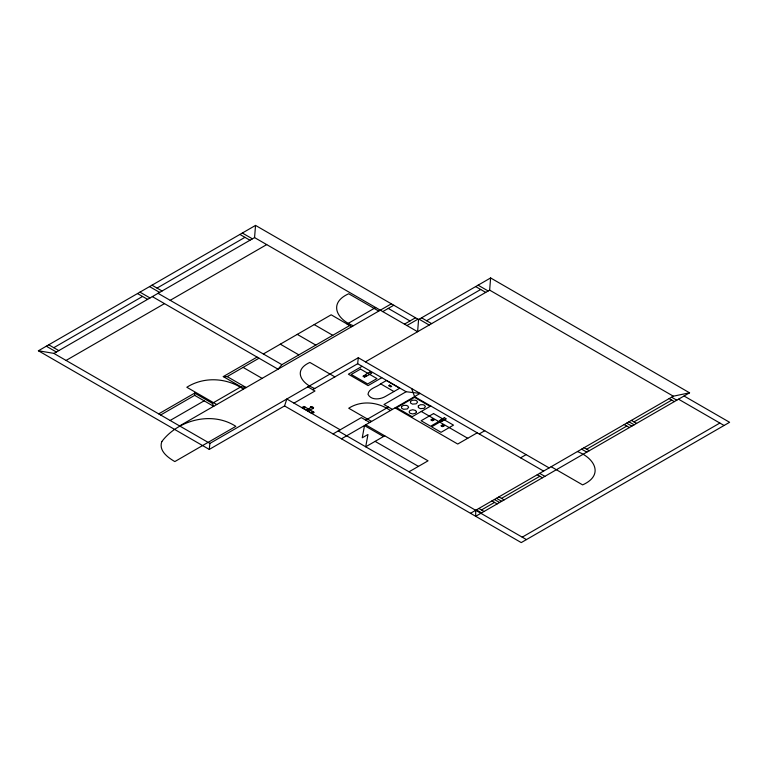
<?xml version="1.0" encoding="UTF-8"?>
<svg xmlns="http://www.w3.org/2000/svg" width="768" height="768" viewBox="0 0 768 768"><rect width="100%" height="100%" fill="white"/><g stroke="black" fill="none" stroke-linecap="round" stroke-linejoin="round"><path stroke-width="1.15" d="M365.424 361.853L489.648 290.131L490.618 277.949L689.568 392.813L475.69 516.298L475.69 510.298M549.12 467.904L358.301 357.734L209.904 443.414L53.923 353.434L254.563 237.59L255.542 225.408L418.579 319.546L490.618 277.949M418.579 319.546L417.61 331.728L254.563 237.59M255.542 225.408L38.4 350.774L209.251 449.414L209.904 443.414M312.71 389.683L357.648 363.734L358.301 357.734M364.531 425.491L362.246 437.798L367.958 434.506L365.702 446.794L384.739 435.802M209.251 449.414L284.554 405.936L286.829 399.005L340.176 429.811M278.006 369.168L281.904 364.666L349.709 325.517M380.63 383.846C376.925 387.264 368.726 388.262 367.987 394.301C371.242 400.666 380.429 399.523 385.68 396.307L399.715 388.214L386.4 380.525L380.63 383.856L393.946 391.536M53.779 347.702L142.55 296.458M157.027 288.096L244.944 237.341M66.067 360.442L164.477 303.619M170.179 300.336L266.707 244.598M158.717 413.866L194.669 393.11L212.352 403.315L213.658 406.32L391.354 303.821M246.173 387.542L240.97 386.794L223.286 376.589L257.069 357.082M263.357 353.962L331.171 314.803L351.619 326.659M160.666 414.989L194.717 395.328M223.286 376.589L227.184 376.589L259.018 358.205M170.141 420.461L204.192 400.8M347.078 324.038L375.686 307.517M212.352 403.315L240.97 386.794M179.616 425.923L213.667 406.272M382.752 311.606L393.792 305.232M404.467 324.144L415.507 317.77M406.906 325.546L417.946 319.171M426.605 320.726L480.701 289.488M293.971 403.133L314.986 390.998L307.843 386.87M362.035 366.326L348.394 374.208L368.102 385.594L381.754 377.712M303.014 408.163L305.03 407.04M306.653 410.266L309.446 408.653L310.627 406.944L312.192 406.79L313.555 407.578L313.286 408.48L307.536 410.774M311.165 412.867L313.152 411.725M333.034 433.93L361.325 417.6L369.763 422.477M341.472 438.806L420.096 393.418L406.138 391.728L383.981 404.515L392.429 409.392M365.731 420.144L388.397 407.059M430.771 405.984L412.224 416.698L396.643 407.702L414.518 397.382L430.099 406.378M409.027 471.802L428.054 460.819L365.702 424.819M477.235 432.806L457.728 444.038L395.069 407.866M479.222 433.92L484.742 430.733M520.608 457.814L526.128 454.627M470.496 513.293L673.334 396.192L689.568 392.813M481.45 509.962L494.554 502.397M501.504 498.394L539.837 476.266M586.637 449.242L626.813 426.038M633.994 421.901L671.75 400.099M522.221 537.158L719.856 423.053M38.4 350.774L53.981 353.395M684.048 396L729.6 422.294L521.242 542.592L284.554 405.936M489.648 290.131L673.334 396.192M678.528 399.187L724.08 425.482M478.099 285.178L488.17 290.986M671.587 397.2L676.781 400.195M475.67 286.589L485.731 292.397M669.158 398.602L674.342 401.597M631.392 420.403L636.586 423.398M628.963 421.805L634.157 424.81M626.659 423.139L631.853 426.134M624.221 424.541L629.414 427.546M421.574 317.818L431.635 323.626M419.136 319.219L429.197 325.037M388.272 308.419L409.987 320.957M378.682 311.04L348.72 293.75C328.426 302.784 336.307 319.171 353.261 325.718M242.342 233.03L252.403 238.838M239.904 234.432L249.974 240.24M584.045 447.734L589.238 450.739M581.606 449.146L586.81 452.141M577.43 451.555C595.008 458.285 604.022 475.325 582.624 484.886L551.165 466.723M314.218 324.595L332.765 335.299M357.648 363.734L406.138 391.728M414.518 396.634L543.6 471.091M539.674 473.357L544.867 476.352M297.264 334.378L315.811 345.091M537.235 474.758L542.429 477.763M421.286 411.456L467.75 438.288M280.31 344.17L298.858 354.874M334.886 376.886L309.869 362.438C292.723 370.147 301.2 383.386 314.736 388.512M390.374 410.573C378.336 401.894 361.507 400.032 348.73 408.24L371.568 421.43M151.997 285.187L162.067 290.995M149.558 286.589L159.629 292.406M158.035 293.318L281.904 364.666M152.342 296.611L278.054 369.197M498.902 496.896L504.096 499.891M139.949 292.147L150.01 297.955M496.474 498.298L501.667 501.302M494.39 499.498L499.594 502.493M137.51 293.549L147.581 299.357M364.435 425.549L383.472 436.531M491.962 500.899L497.155 503.904M375.11 441.37L418.483 466.406M243.101 367.392L262.138 378.384M309.254 408.768L310.128 409.267M308.63 409.123L303.926 406.406L301.949 407.549L312.202 413.472L314.189 412.33L309.514 409.632M478.858 508.464L484.051 511.469M476.419 509.875L481.622 512.87M338.227 430.934L526.435 539.597M227.184 376.589L246.221 387.571M243.418 389.136C226.819 377.693 204.038 376.339 186.826 387.264L216.739 404.534M213.658 406.32L194.669 395.357L194.669 393.11M48.749 344.794L58.81 350.611M46.31 346.205L56.371 352.013M411.658 388.541L414.576 396.605M161.827 441.552C158.438 450.73 167.923 457.565 174.826 461.578L235.843 426.355C212.112 410.938 178.253 419.827 161.827 441.552M401.539 406.531L401.539 408.134L403.555 409.296L407.29 408.979L408.614 407.328L407.789 405.974L406.33 405.37L403.555 405.37L401.539 406.531M410.486 401.366L410.486 402.97L412.502 404.131L416.237 403.814L417.562 402.163L416.736 400.81L415.267 400.205L412.502 400.205L410.486 401.366M418.32 405.888L418.31 407.491L420.336 408.653L424.07 408.336L425.395 406.685L424.57 405.341L423.101 404.726L420.336 404.726L418.32 405.888M416.448 411.85L415.622 413.203L412.771 413.971L409.93 413.203L409.104 411.85L409.93 410.496L412.771 409.728L415.622 410.496L416.448 411.85M443.472 425.76C441.456 427.661 441.446 423.85 443.472 425.76M365.491 376.253C363.475 378.154 363.466 374.342 365.491 376.253M433.315 419.894C431.309 421.805 431.299 417.994 433.315 419.894M444.163 425.76L442.55 426.691L440.947 425.76L442.55 424.829L444.163 425.76M366.182 376.253L364.57 377.174L362.966 376.253L364.57 375.322L366.182 376.253M434.006 419.894L432.403 420.826L430.79 419.894L432.403 418.973L434.006 419.894M310.55 407.002L313.21 408.499L312.71 407.501L310.618 406.982M360.528 369.101L351.235 374.458L367.67 383.942L376.963 378.586L360.528 369.101M304.704 407.789L304.118 407.683L304.704 407.789M369.773 372.106L365.222 374.736L367.171 375.859L371.722 373.229L369.773 372.106M311.846 411.917L311.904 411.965M389.597 385.142L388.627 385.699L390.739 386.918L391.718 386.362L389.597 385.142M433.555 413.578L421.123 420.758L430.608 426.24L443.04 419.059L433.555 413.578M444.365 417.725L439.824 420.346L441.773 421.469L446.314 418.848L444.365 417.725M444.01 419.654L431.578 426.835L441.062 432.307L453.494 425.126L444.01 419.654"/></g></svg>
